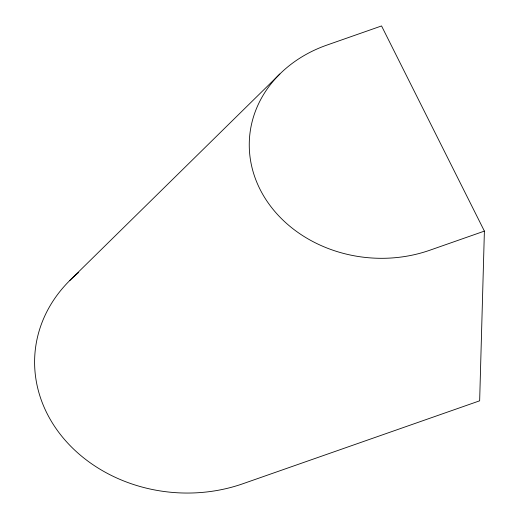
<?xml version="1.0" encoding="UTF-8"?>
<svg xmlns="http://www.w3.org/2000/svg" width="519" height="519" viewBox="0 0 519 519"><rect width="100%" height="100%" fill="white"/><g stroke="black" fill="none" stroke-linecap="round" stroke-linejoin="round"><path stroke-width="0.78" d="M484.396 231.111L429.758 250.249A129.192 110.508 4.7 0 1 259.941 189.13A129.192 110.508 4.7 0 1 326.912 45.088L381.549 25.95L484.396 231.111L479.653 400.817L242.873 483.747A149.07 127.512 4.7 0 1 60.21 434.234A149.07 127.512 4.7 0 1 78.726 272.41M69.903 280.39L279.851 74.009"/></g></svg>
